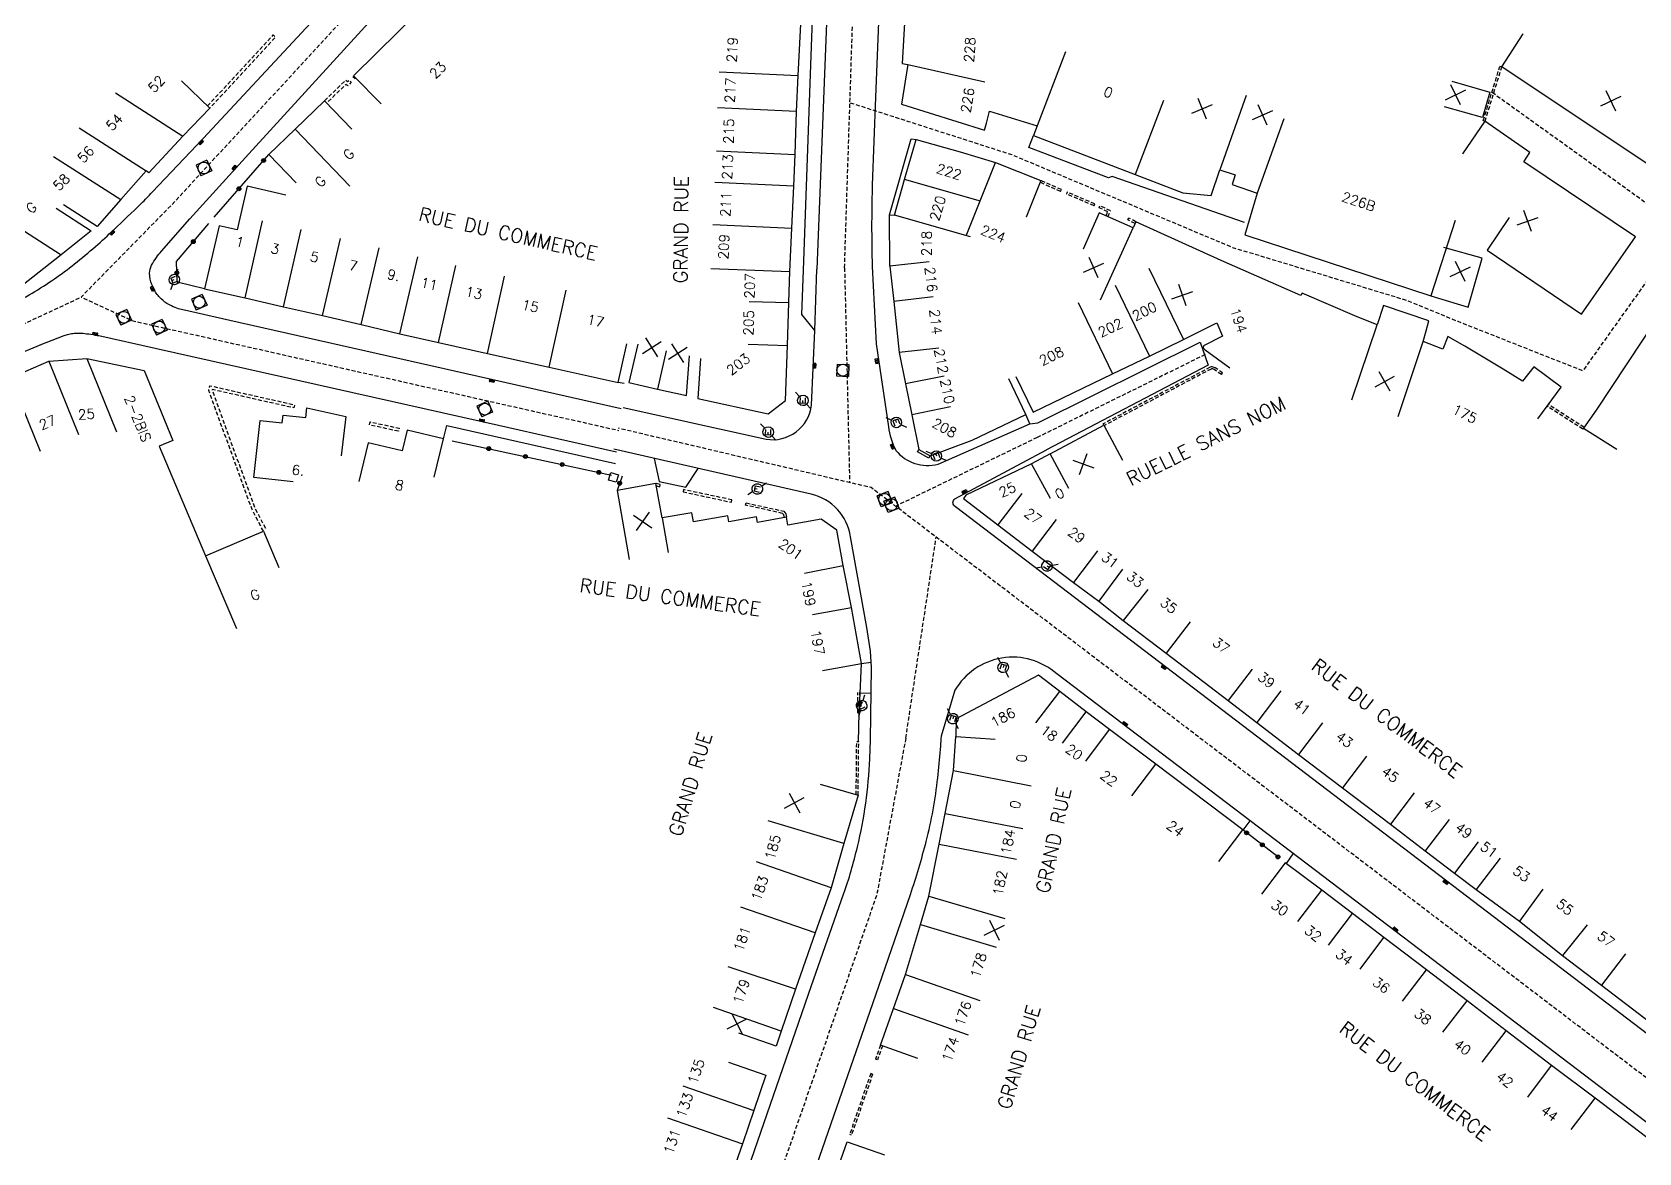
# Model space of a CAD drawing. Header units: millimetres. Extents: x 155999 to 157000, y 122000 to 123000.
# Drawn here: x 156388.5 to 156591.9, y 122720.7 to 122862.4 of the extents above; entities that cross this region are included whole.
import ezdxf
from ezdxf.enums import TextEntityAlignment as Align

# ---------------------------------------------------------------- set-up
doc = ezdxf.new("R2010")
doc.units = ezdxf.units.MM
doc.linetypes.add('DASHED', pattern=[0.75, 0.5, -0.25])
doc.layers.get('0').update_dxf_attribs({"linetype": 'CONTINUOUS'})
for name, color, linetype in [('W0001', 6, 'DASHED'), ('W0008', 7, 'CONTINUOUS'), ('W0100', 7, 'CONTINUOUS'), ('W0112', 1, 'DASHED'), ('W0322', 7, 'CONTINUOUS'), ('W0334', 7, 'CONTINUOUS'), ('W0400', 7, 'CONTINUOUS'), ('W0420', 7, 'CONTINUOUS'), ('W0471', 7, 'CONTINUOUS'), ('W0989', 7, 'CONTINUOUS'), ('W0991', 7, 'CONTINUOUS'), ('W1102', 7, 'CONTINUOUS')]:
    doc.layers.add(name, color=color, linetype=linetype)
doc.styles.get("Standard").update_dxf_attribs({"font": 'romans.shx', "width": 0.85})

# ---------------------------------------------------------------- blocks, each defined once
blk = doc.blocks.new('T400')
for p, q in [((-0.15, 0.3), (0.15, 0.3)), ((-0.15, -0.25), (-0.15, 0.3)), ((-0.15, 0.15), (0.15, 0.15)), ((-0.15, 0), (0.15, 0)), ((0.15, 0.3), (0.15, -0.25)), ((-0.15, -0.15), (0.15, -0.15)), ((-0.15, -0.25), (-0.15, -0.3)), ((-0.15, -0.3), (0.15, -0.3)), ((0.15, -0.3), (0.15, -0.25))]:
    blk.add_line(p, q)
blk = doc.blocks.new('T420')
for p, q in [((0.75, 0.75), (-0.75, 0.75)), ((-0.75, 0.75), (-0.75, -0.75)), ((0.75, 0.75), (0.75, -0.75)), ((0.75, -0.75), (-0.75, -0.75))]:
    blk.add_line(p, q)
blk.add_ellipse((0, 0), major_axis=(-0.53, 0.53), ratio=1, start_param=3.926991, end_param=10.210176)
blk = doc.blocks.new('t112o')
at = {"color": 0, "linetype": 'Continuous'}
for p, q in [((-0.5, 0.5), (0.5, 0.5)), ((-0.5, -0.5), (-0.5, 0.5)), ((0.5, 0.5), (0.5, -0.5)), ((0.5, -0.5), (-0.5, -0.5))]:
    blk.add_line(p, q, dxfattribs=at)
blk = doc.blocks.new('T471')
for p, q in [((-0.333334, 0.333334), (-0.333334, -0.333334)), ((-0.333334, 0.333334), (0.333334, 0.333334)), ((-0.333334, 0), (0, 0)), ((0.500001, 0.500001), (1.000002, 1.000002)), ((-0.500001, -0.500001), (-1.000002, -1.000002)), ((-0.333334, -0.333334), (0.333334, -0.333334))]:
    blk.add_line(p, q)
blk.add_ellipse((0, 0), major_axis=(0.471405, 0.471405), ratio=1, start_param=5.4977871438, end_param=11.780972451)
blk = doc.blocks.new('t322o')
at = {"color": 0, "linetype": 'Continuous'}
for radius in [0.25, 0.15]:
    blk.add_circle((0, 0), radius, dxfattribs=at)
blk = doc.blocks.new('t991o')
at = {"color": 0, "linetype": 'Continuous'}
for p, q in [((-1, 1), (1, -1)), ((-1, -1), (1, 1))]:
    blk.add_line(p, q, dxfattribs=at)

msp = doc.modelspace()

# ---------------------------------------------------------------- linework, layer by layer
at = {"layer": 'W0001'}
msp.add_line((156536.97, 122821.65), (156515.7, 122811.16), dxfattribs=at)
at = {"layer": 'W0001', "flags": 128}
for points in [[(156491.33, 122832.63), (156492.01, 122853.5), (156492.33, 122863.18), (156494.71, 122923.74), (156495.02, 122931.68), (156495.69, 122948.74), (156495.69, 122948.74)], [(156467.66, 122912.01), (156454.42, 122894.63), (156444.87, 122882.61), (156438.73, 122875.84), (156421.37, 122857.03), (156406.09, 122840.52), (156394.71, 122828.93), (156401.29, 122825.91), (156427.25, 122820.06), (156462.78, 122812.06)], [(156573.29, 122854.84), (156594.89, 122839.35), (156597.51, 122837.47), (156597.51, 122837.47)], [(156603.91, 122846.44), (156584.76, 122819.6), (156568.99, 122825.82), (156562.53, 122828.48), (156540.49, 122835.17), (156512.54, 122846.91), (156499.47, 122851.11), (156492.01, 122853.5), (156492.01, 122853.5)], [(156491.33, 122832.63), (156491.97, 122805.47)], [(156279.54, 122638.8), (156280.73, 122648.7), (156285.02, 122678.61), (156288.91, 122705.9), (156292.48, 122731.67), (156294.34, 122743.73), (156296.17, 122751.22), (156298.53, 122758.1), (156301.4, 122764.65), (156304.26, 122770.08), (156313.33, 122782.82), (156321.05, 122791.22), (156328.33, 122797.44), (156334.34, 122801.53), (156345.77, 122807.66), (156376.37, 122820.4), (156394.71, 122828.93)], [(156515.7, 122811.16), (156497.8, 122802.47)], [(156499.08, 122773.13), (156502.93, 122798.56)], [(156499.08, 122773.13), (156495.41, 122753.34), (156470.42, 122681.22), (156460.25, 122652.24), (156441.16, 122598.69), (156438.63, 122591.79), (156435.59, 122580.56), (156432.54, 122569.33), (156426.77, 122523.01), (156429.23, 122509.94), (156431.69, 122496.81), (156431.69, 122496.81)]]:
    msp.add_lwpolyline(points, dxfattribs=at)
msp.add_lwpolyline([(157000, 122333.19), (156935.62, 122398.87), (156822.82, 122512.75), (156740.96, 122593.04), (156629.21, 122701.82, 0.081137), (156623.14, 122705.52, -0.062082), (156617.07, 122709.22), (156608.76, 122715.92, -0.05496), (156603.95, 122720.62, 0.055454), (156599.15, 122725.32), (156494.7, 122804.82), (156462.71, 122812.33)], format="xyb", dxfattribs=at)
at = {"layer": 'W0008'}
msp.add_line((156489.39, 122872.14), (156487.84, 122832.45), dxfattribs=at)
at = {"layer": 'W0008', "flags": 128}
for points in [[(156539.39, 123000), (156527.73, 122984.68), (156511.42, 122963.24, 0.0045), (156506.82, 122957.16, 0.0418), (156502.06, 122949.66, 0.0557), (156499.52, 122942.78, 0.0505), (156498.5, 122935.36), (156497.91, 122920.64), (156495.26, 122854.22), (156494.84, 122843.07, 0.0125), (156494.79, 122834.79), (156494.82, 122832.81), (156494.82, 122832.81)], [(156486.13, 122832.34), (156487.1, 122859.45), (156487.5, 122869.94), (156489.39, 122872.14), (156491.51, 122926.83, 0.1406), (156491.02, 122929.27, 0.145), (156489.69, 122930.43, 0.0846), (156487.81, 122930.94, 0.2453), (156484.89, 122930.17), (156481.6, 122926.27), (156468.41, 122908.9), (156468.41, 122908.9)], [(156385.34, 122827.62, 0.009501), (156388.51, 122829.43, 0.016569), (156391.32, 122831.23, 0.017369), (156393.87, 122833.13, 0.010167), (156396.52, 122835.33, 0.01114), (156398.85, 122837.45, 0.003928), (156402.31, 122840.77, 0.009395), (156403.71, 122842.2), (156410.17, 122849.01), (156423.21, 122862.98), (156440.89, 122881.87, 0.009951), (156441.59, 122882.65, 0.003751), (156443.4, 122884.77, 0.001223), (156444.6, 122886.21, 0.00159), (156445.51, 122887.32, 0.002177), (156447.29, 122889.51, 0.003702), (156448.32, 122890.82, 0.001313), (156449.57, 122892.42, 0.001636), (156450.57, 122893.72), (156460.69, 122907), (156466.22, 122914.31)], [(156463.07, 122814.79), (156446.28, 122818.58), (156413.52, 122825.96), (156407.42, 122827.35, -0.040587), (156406.62, 122827.6, -0.031396), (156405.65, 122828.07, -0.048047), (156405.21, 122828.37, -0.028179), (156404.56, 122828.99, -0.055304), (156404.13, 122829.56, -0.036663), (156403.66, 122830.51, -0.093263), (156403.37, 122831.95, -0.131681), (156403.63, 122832.97, -0.025127), (156404.23, 122833.94, -0.028254), (156404.87, 122834.74), (156408.47, 122838.83), (156415.94, 122847.07), (156431.06, 122863.62)], [(156389.52, 122822.89), (156392.56, 122824.05, -0.033393), (156393.15, 122824.24, -0.030609), (156393.82, 122824.35, -0.035823), (156394.5, 122824.38, -0.026654), (156395.4, 122824.3, -0.005428), (156396.5, 122824.13, -0.013713), (156396.93, 122824.05), (156404.08, 122822.48), (156447.52, 122812.71), (156462.48, 122809.33)], [(156310.92, 122767.9), (156313.32, 122765.82), (156324.57, 122780.89, -0.002273), (156326.52, 122783.48, -0.005518), (156327.34, 122784.53, -0.010931), (156327.89, 122785.19, -0.004985), (156329.14, 122786.6, -0.002513), (156330.8, 122788.42, -0.006684), (156331.44, 122789.09), (156338.23, 122796.05), (156347.01, 122805.02), (156357.59, 122809.6), (156389.65, 122822.92)], [(156503.55, 122773.36, -0.0082), (156503.46, 122772.15), (156503.08, 122768.11, -0.0384), (156501.62, 122760.05, -0.0211), (156499.62, 122753.3), (156495.26, 122740.6), (156485.65, 122713.02), (156473.33, 122677.38), (156468.55, 122663.38), (156466.62, 122657.4, 0.1254), (156466.58, 122655.23, 0.1195), (156467.8, 122652.46, 0.1057), (156469.01, 122651.4), (156481.76, 122644.74), (156481.76, 122644.74)], [(156467.52, 122685.06), (156487.16, 122741.84), (156491.21, 122753.37, 0.026), (156492.96, 122759.36, 0.0487), (156494.51, 122770.51), (156494.61, 122772.91), (156494.61, 122772.91)]]:
    msp.add_lwpolyline(points, format="xyb", dxfattribs=at)
for points in [[(156497, 122839.33), (156499.74, 122848.96), (156500.38, 122848.88), (156500.38, 122848.88)], [(156541.93, 122838.36), (156525.2, 122844.17), (156524.72, 122844.03), (156514.66, 122847.86), (156515.23, 122849.37), (156515.23, 122849.37)], [(156514.78, 122812.88), (156515.78, 122813.03), (156536.35, 122823.24), (156537.36, 122820.3), (156516.9, 122809.6), (156516.9, 122809.6)], [(156440.55, 122811.01), (156440.99, 122812.69), (156462.32, 122807.87)]]:
    msp.add_lwpolyline(points, dxfattribs=at)
at = {"layer": 'W0008'}
for points in [[(156463.31, 122814.98), (156481.4, 122810.95, 0.425302), (156487.16, 122815.25), (156487.55, 122824.71), (156487.84, 122832.45)], [(156494.82, 122832.81), (156495.32, 122823.03), (156496.88, 122812.53, 0.086663), (156497.82, 122809.53, 0.291738), (156503.16, 122807.78), (156514.78, 122812.88), (156514.27, 122814.06)], [(156494.61, 122772.91), (156494.76, 122782.08), (156494.6, 122784.13), (156494.17, 122787.12), (156492.09, 122798.6, 0.305537), (156487.1, 122804.01), (156462.12, 122809.68)], [(156566.66, 122755.72), (156505.37, 122802.39), (156505.37, 122802.39), (156505.22, 122802.51, -0.431483), (156505.27, 122803.39), (156516.9, 122809.6)], [(156585.05, 122701.45), (156596.47, 122715.12, 0.350568), (156596.44, 122721.76), (156560.08, 122749.41), (156518.18, 122781.27, 0.471268), (156505.3, 122779.18), (156503.55, 122773.36)], [(156617.26, 122741.64), (156614.9, 122738.64), (156606.99, 122729.54, -0.442492), (156601.77, 122728.93), (156600.57, 122729.85), (156566.66, 122755.72)]]:
    msp.add_lwpolyline(points, format="xyb", dxfattribs=at)
at = {"layer": 'W0100', "flags": 128}
for points in [[(156484.4, 122832.15), (156484.66, 122837.64), (156484.89, 122842.96), (156485.1, 122846.97), (156485.24, 122852.41), (156485.46, 122856.95), (156485.75, 122862.65), (156486.34, 122874.01), (156481.34, 122874.27), (156481.34, 122874.27)], [(156444.21, 122864.76), (156440.7, 122868.32), (156429.17, 122856.93), (156432.69, 122853.37)], [(156498.98, 122864.35), (156498.61, 122858.5), (156499.35, 122858.34), (156498.55, 122853.34), (156509.06, 122850.06), (156509.28, 122850.93), (156509.66, 122852.45), (156515.71, 122850.61), (156515.23, 122849.37), (156528.11, 122844.44), (156534.15, 122842.11), (156537.71, 122841.8), (156538.81, 122845.02), (156540.78, 122844.4), (156540.4, 122843.18), (156543.57, 122842.06), (156541.98, 122836.79), (156565.52, 122829.1), (156570.27, 122827.67), (156572.01, 122833.85), (156567.19, 122835.2), (156567.19, 122835.2)], [(156597.3, 122849.76), (156601.5, 122847.05), (156598.34, 122842.15), (156574.51, 122858.04), (156577.22, 122862.25), (156577.22, 122862.25)], [(156407.4, 122856.3), (156411, 122852.83), (156407.58, 122849.28), (156403.29, 122844.66), (156402.95, 122844.89), (156399.74, 122841.26), (156396.73, 122837.87), (156392.47, 122840.6)], [(156568.19, 122856.23), (156573, 122854.85), (156572.08, 122851.63), (156567.27, 122853), (156567.27, 122853)], [(156428.98, 122850.17), (156425.51, 122853.77), (156421.78, 122850.17), (156418.47, 122846.98), (156421.94, 122843.39)], [(156575.46, 122839), (156572.65, 122834.87), (156584.6, 122826.76), (156591.43, 122836.55), (156577.3, 122846.03), (156578.08, 122847.22), (156572.36, 122851.18), (156569.55, 122847.06), (156569.55, 122847.06)], [(156497.07, 122832.85), (156497, 122839.34), (156497.65, 122839.28), (156498.9, 122843.79), (156500.38, 122848.88), (156505.95, 122847.29), (156510.43, 122845.97), (156516.19, 122843.66), (156514.33, 122839.02), (156514.33, 122839.02)], [(156420.6, 122841.84), (156415.73, 122842.97), (156414.44, 122837.43), (156412.19, 122837.96), (156410.33, 122829.99), (156415.46, 122828.82), (156420.31, 122827.71), (156425.26, 122826.58), (156430.15, 122825.44), (156435.05, 122824.3), (156439.92, 122823.17), (156446.12, 122821.8), (156453.93, 122820.05), (156462.69, 122818.13), (156463.77, 122823.01)], [(156609.62, 122841.18), (156605.45, 122843.94), (156603.87, 122840.94), (156586.45, 122814.63), (156584.84, 122812.33), (156589.08, 122809.68), (156589.08, 122809.68)], [(156391.54, 122840.18), (156395.97, 122837.33), (156392.18, 122834.28), (156387.22, 122830.36), (156386.98, 122830.3), (156383.76, 122832.71), (156380.43, 122829.26), (156376.8, 122825.53), (156374.16, 122827.5)], [(156579.07, 122813.52), (156582.03, 122817.55), (156578.56, 122820.1), (156577.14, 122818.29), (156574.67, 122819.8), (156569.85, 122822.74), (156567.7, 122823.96), (156567.06, 122822.33), (156564.57, 122823.29), (156564.95, 122824.64), (156565.28, 122825.94), (156559.55, 122827.86), (156558.73, 122825.43), (156555.9, 122826.54), (156549.24, 122829.41), (156549.08, 122829.11), (156539, 122833.55), (156528.2, 122838.46), (156527.85, 122837.69), (156523.55, 122839.59), (156521.53, 122835.01), (156521.53, 122835.01)], [(156360.87, 122802.86), (156358.89, 122807.45), (156361.89, 122808.74), (156367.41, 122811.05), (156372.65, 122813.17), (156377.05, 122814.9), (156381.11, 122816.66), (156385.77, 122818.71), (156390.6, 122820.81), (156395.45, 122821.14), (156402.7, 122819.65), (156406.33, 122810.8), (156404.59, 122810.06), (156410.46, 122796.2), (156417.78, 122799.3), (156419.73, 122794.7)], [(156421.53, 122805.56), (156416.56, 122806.11), (156417.36, 122813.33), (156420.17, 122813.02), (156420.28, 122814), (156423.15, 122813.69), (156423.29, 122814.93), (156428.19, 122813.82), (156427.64, 122808.85)], [(156439.4, 122806.15), (156440.55, 122811.01), (156435.96, 122812.09), (156435.34, 122809.46), (156431.02, 122810.48), (156429.87, 122805.61)], [(156517.34, 122809.11), (156524.15, 122812.72), (156526.5, 122808.31), (156526.5, 122808.31)], [(156500.6, 122732.59), (156495.9, 122734.29), (156497.54, 122738.92), (156499.04, 122743.24), (156500.94, 122749.54), (156502.01, 122753.14), (156503.3, 122759.72), (156504.08, 122763.61), (156505.11, 122769.02), (156505.42, 122773.34), (156510.4, 122772.98), (156510.4, 122772.98)], [(156488.25, 122767.31), (156493.06, 122765.9), (156491.22, 122759.81), (156489.62, 122754.19), (156487.63, 122748.48), (156485.13, 122741.37), (156483.32, 122736.05), (156482.67, 122734.18), (156477.94, 122735.8), (156477.94, 122735.8)], [(156476.64, 122732.12), (156481.36, 122730.49), (156479.85, 122726.01), (156478.4, 122721.82), (156476.69, 122716.85), (156474.73, 122711.21), (156473.33, 122707.17), (156471.92, 122703.04), (156470.25, 122698.27), (156465.52, 122699.9), (156465.52, 122699.9)], [(156490.49, 122703.38), (156485.77, 122705.03), (156488.19, 122711.92), (156489.82, 122716.78), (156491.68, 122722.05), (156496.4, 122720.4), (156496.4, 122720.4)]]:
    msp.add_lwpolyline(points, dxfattribs=at)
at = {"layer": 'W0100'}
for points in [[(156497.07, 122832.85), (156497.56, 122828.39), (156498.26, 122821.92), (156499.03, 122817.97), (156499.84, 122814.04), (156500.71, 122809.64), (156502.15, 122808.85), (156507.5, 122810.84), (156514.27, 122814.06), (156512.13, 122818.57)], [(156473.08, 122821.17), (156472.78, 122816.11), (156481.66, 122814.16), (156483.85, 122815.85), (156484.12, 122822.79), (156484.26, 122828.23), (156484.4, 122832.15)], [(156465.15, 122822.98), (156464.02, 122818.11), (156467.64, 122817.27), (156471.31, 122816.48), (156471.71, 122821.51)], [(156519.72, 122804.71), (156517.34, 122809.11), (156515, 122807.85), (156506.69, 122803.85), (156506.69, 122803.85), (156506.39, 122803.44), (156510.73, 122800.11), (156515.07, 122796.8), (156520.31, 122792.84), (156523.53, 122790.47), (156526.6, 122788.02), (156532.05, 122783.87), (156539.89, 122777.88), (156543.52, 122775.12), (156548.79, 122771.08), (156554.34, 122766.86), (156560.41, 122762.24), (156564.82, 122758.86), (156568.51, 122756.06), (156571.26, 122753.96), (156576.75, 122749.98), (156582.19, 122745.61), (156587.14, 122741.87), (156593.37, 122737.13)], [(156488.55, 122781.7), (156493.47, 122782.58), (156492.21, 122789.67), (156491.17, 122794.97), (156490.37, 122799.46), (156488.39, 122800.84), (156484.17, 122800.09), (156484, 122801.08), (156480.32, 122800.42), (156480.2, 122801.11), (156476.7, 122800.49), (156476.56, 122801.26), (156472.2, 122800.48), (156471.99, 122801.65), (156468.24, 122800.98), (156467.46, 122805.35), (156462.53, 122804.47), (156464.09, 122795.73)], [(156538.71, 122757.53), (156541.72, 122761.52), (156530.71, 122769.84), (156524.88, 122774.23), (156521.93, 122776.46), (156518.57, 122779.02), (156515.87, 122781.11), (156505.46, 122775.58), (156505.42, 122773.34)], [(156583.52, 122702.7), (156587.49, 122708.46), (156588.07, 122708.06), (156589.92, 122710.75), (156590.15, 122710.59), (156593.31, 122714.28), (156596, 122717.47), (156595.7, 122720.46), (156586.31, 122727.59), (156580.8, 122731.71), (156575.06, 122736.1), (156570.11, 122739.91), (156565, 122743.83), (156559.58, 122747.89), (156555.6, 122750.93), (156551.74, 122753.89), (156547.1, 122757.37), (156544.1, 122753.37)]]:
    msp.add_lwpolyline(points, dxfattribs=at)
at = {"layer": 'W0100', "flags": 128}
msp.add_lwpolyline([(156513.02, 122818.87), (156515.2, 122814.37), (156525.26, 122819.24), (156529.94, 122821.45), (156534.21, 122823.58), (156538.43, 122825.67), (156539.15, 122823.99), (156536.74, 122822.78), (156536.71, 122822.55, 0.0913), (156536.97, 122822.24), (156540.09, 122819.99), (156540.09, 122819.99)], format="xyb", dxfattribs=at)
at = {"layer": 'W0112'}
for p, q in [((156572.16, 122851.24), (156574.27, 122858.12)), ((156572.4, 122851.17), (156574.51, 122858.04)), ((156574.51, 122858.05), (156574.27, 122858.12)), ((156572.36, 122851.18), (156572.16, 122851.24)), ((156572.4, 122851.17), (156572.37, 122851.17)), ((156518.67, 122842.29), (156516.1, 122843.43)), ((156518.77, 122842.52), (156516.19, 122843.66)), ((156516.19, 122843.66), (156516.19, 122843.66)), ((156518.67, 122842.29), (156518.77, 122842.52)), ((156519.5, 122842.21), (156519.41, 122841.98)), ((156522.91, 122840.49), (156519.41, 122841.98)), ((156523.01, 122840.72), (156519.5, 122842.21)), ((156522.91, 122840.49), (156523.01, 122840.72)), ((156523.54, 122840.24), (156523.64, 122840.47)), ((156524.65, 122839.72), (156523.54, 122840.24)), ((156524.98, 122839.85), (156523.64, 122840.47)), ((156524.42, 122839.21), (156524.65, 122839.72)), ((156524.65, 122839.1), (156524.98, 122839.85)), ((156527.2, 122838.71), (156527.31, 122838.93)), ((156528.09, 122838.23), (156527.2, 122838.71)), ((156528.2, 122838.46), (156527.31, 122838.93)), ((156537.59, 122820.05), (156524.07, 122812.89)), ((156537.71, 122819.83), (156524.18, 122812.67)), ((156537.72, 122820.09), (156537.59, 122820.05)), ((156537.76, 122819.85), (156537.71, 122819.83)), ((156537.85, 122820.1), (156537.72, 122820.09)), ((156537.83, 122819.85), (156537.76, 122819.85)), ((156537.92, 122819.84), (156537.83, 122819.85)), ((156537.99, 122820.08), (156537.85, 122820.1)), ((156538.02, 122819.8), (156537.92, 122819.84)), ((156538.12, 122820.03), (156537.99, 122820.08)), ((156538.1, 122819.76), (156538.02, 122819.8)), ((156539.04, 122819.13), (156538.1, 122819.76)), ((156538.24, 122819.97), (156538.12, 122820.03)), ((156539.18, 122819.34), (156538.24, 122819.97)), ((156539.04, 122819.13), (156539.18, 122819.34)), ((156584.78, 122812.23), (156580.26, 122815.13)), ((156584.92, 122812.44), (156580.4, 122815.33)), ((156524.15, 122812.72), (156524.07, 122812.89)), ((156584.84, 122812.33), (156584.78, 122812.23)), ((156492.99, 122776.31), (156493.01, 122778.89)), ((156493.24, 122776.31), (156493.26, 122778.89)), ((156492.99, 122776.31), (156493.24, 122776.31)), ((156492.8, 122765.97), (156492.87, 122772.69)), ((156492.87, 122772.69), (156493.12, 122772.69)), ((156493.05, 122765.91), (156493.12, 122772.69)), ((156495.89, 122734.29), (156495.24, 122732.51)), ((156496.13, 122734.2), (156495.48, 122732.43)), ((156495.9, 122734.29), (156495.89, 122734.29)), ((156494.64, 122730.71), (156491.98, 122723)), ((156494.88, 122730.62), (156494.64, 122730.71)), ((156495.48, 122732.43), (156495.24, 122732.51)), ((156494.88, 122730.62), (156492.22, 122722.92)), ((156492.22, 122722.92), (156491.98, 122723))]:
    msp.add_line(p, q, dxfattribs=at)
at = {"layer": 'W0112', "flags": 128}
for points in [[(156410.71, 122853.11), (156419.03, 122862.09), (156419.32, 122861.82), (156411, 122852.83)], [(156429.45, 122856.65), (156429.37, 122856.55), (156429.07, 122856.82), (156429.17, 122856.93)], [(156425.51, 122853.77), (156428.22, 122856.39), (156428.43, 122856.2), (156428.6, 122856.37), (156428.89, 122856.1), (156428.45, 122855.64), (156428.23, 122855.84), (156425.78, 122853.48)], [(156417.78, 122799.3), (156416.35, 122802.04), (156410.86, 122817.11), (156411.01, 122817.71), (156421.71, 122815.3), (156421.62, 122814.91), (156411.31, 122817.23), (156411.28, 122817.14), (156416.72, 122802.2), (156418.14, 122799.49)]]:
    msp.add_lwpolyline(points, dxfattribs=at)
msp.add_lwpolyline([(156434.87, 122811.95), (156431.2, 122812.75), (156431.28, 122813.14), (156434.96, 122812.34)], close=True, dxfattribs=at)
at = {"layer": 'W0112'}
for points in [[(156467.51, 122805.03), (156467.93, 122804.94), (156467.99, 122805.23), (156467.46, 122805.35)], [(156483.71, 122801.02), (156483.63, 122801.39), (156483.48, 122801.57), (156478.81, 122802.6), (156478.88, 122802.89), (156483.64, 122801.84), (156483.9, 122801.52), (156484, 122801.08)]]:
    msp.add_lwpolyline(points, dxfattribs=at)
msp.add_lwpolyline([(156477.07, 122803.27), (156470.96, 122804.57), (156470.89, 122804.29), (156477.01, 122802.98)], close=True, dxfattribs=at)
at = {"layer": 'W0322', "flags": 128}
for points in [[(156411.55, 122839.05), (156418.47, 122846.98)], [(156410.33, 122829.99), (156406.86, 122830.8), (156406.77, 122833.43), (156410.86, 122838.24)], [(156463.42, 122817.98), (156462.69, 122818.13)], [(156441.66, 122810.76), (156461.84, 122806.41)]]:
    msp.add_lwpolyline(points, dxfattribs=at)
at = {"layer": 'W0322'}
for points in [[(156463.2, 122806.29), (156462.53, 122804.47)], [(156493.19, 122776.33), (156493.29, 122778.77)], [(156546.18, 122758.11), (156541.72, 122761.52)]]:
    msp.add_lwpolyline(points, dxfattribs=at)
at = {"layer": 'W0334'}
for points in [[(156487.55, 122824.71), (156485.94, 122826.73), (156486.13, 122832.34)], [(156467.23, 122808.52), (156467.85, 122805.58), (156471.23, 122804.86), (156472.82, 122807.25)], [(156502.14, 122808.85), (156501.98, 122808.56), (156500.58, 122809.35), (156500.73, 122809.63)], [(156494.71, 122778.8), (156493.29, 122778.77), (156493.47, 122782.58), (156494.71, 122782.72)], [(156493.09, 122772.65), (156493.19, 122776.33)], [(156541.77, 122761.48), (156542.66, 122762.66)], [(156547.25, 122757.26), (156548.12, 122758.5)]]:
    msp.add_lwpolyline(points, dxfattribs=at)
at = {"layer": 'W1102'}
for p, q in [((156519.28, 122859.95), (156515.71, 122850.61)), ((156475.47, 122857.41), (156485.46, 122856.95)), ((156499.35, 122858.34), (156509.1, 122856.15)), ((156485.24, 122852.41), (156475.25, 122852.87)), ((156531.69, 122853.78), (156528.11, 122844.44)), ((156542.15, 122854.45), (156538.81, 122845.02)), ((156546.91, 122851.48), (156543.57, 122842.06)), ((156475.11, 122847.43), (156485.1, 122846.97)), ((156506.71, 122836.69), (156510.43, 122845.97)), ((156484.89, 122842.96), (156474.9, 122843.42)), ((156508.52, 122841.06), (156498.9, 122843.79)), ((156507.27, 122836.54), (156497.65, 122839.28)), ((156568.63, 122838.61), (156565.52, 122829.1)), ((156474.67, 122838.1), (156484.66, 122837.64)), ((156523.71, 122828.59), (156527.85, 122837.69)), ((156474.42, 122832.53), (156484.4, 122832.15)), ((156529.85, 122832.58), (156534.21, 122823.58)), ((156525.58, 122830.45), (156529.94, 122821.45)), ((156479.26, 122828.36), (156484.26, 122828.23)), ((156502.53, 122828.94), (156497.56, 122828.39)), ((156520.9, 122828.24), (156525.26, 122819.24)), ((156555.55, 122815.95), (156558.73, 122825.43)), ((156479.12, 122822.98), (156484.12, 122822.79)), ((156503.25, 122822.46), (156498.26, 122821.92)), ((156561.4, 122813.81), (156564.57, 122823.29)), ((156468.77, 122822.14), (156467.64, 122817.27)), ((156503.94, 122818.93), (156499.03, 122817.97)), ((156504.74, 122815.05), (156499.84, 122814.04)), ((156517.38, 122803.45), (156515, 122807.85)), ((156513.77, 122804.08), (156510.73, 122800.11)), ((156518.1, 122800.77), (156515.07, 122796.8)), ((156523.33, 122796.83), (156520.31, 122792.84)), ((156486.27, 122794.02), (156491.17, 122794.97)), ((156526.5, 122794.49), (156523.53, 122790.47)), ((156529.72, 122791.93), (156526.6, 122788.02)), ((156487.28, 122788.79), (156492.21, 122789.67)), ((156535.07, 122787.85), (156532.05, 122783.87)), ((156542.92, 122781.85), (156539.89, 122777.88)), ((156515.54, 122775.05), (156518.57, 122779.02)), ((156546.54, 122779.1), (156543.52, 122775.12)), ((156518.91, 122772.48), (156521.93, 122776.46)), ((156521.87, 122770.23), (156524.88, 122774.23)), ((156551.83, 122775.05), (156548.79, 122771.08)), ((156527.7, 122765.85), (156530.71, 122769.84)), ((156557.37, 122770.84), (156554.34, 122766.86)), ((156505.11, 122769.02), (156514.93, 122767.1)), ((156563.44, 122766.22), (156560.41, 122762.24)), ((156504.08, 122763.61), (156513.89, 122761.69)), ((156491.22, 122759.81), (156481.65, 122762.68)), ((156567.86, 122762.83), (156564.82, 122758.86)), ((156503.3, 122759.72), (156513.11, 122757.8)), ((156571.54, 122760.03), (156568.51, 122756.06)), ((156489.62, 122754.19), (156480.18, 122757.47)), ((156574.29, 122757.94), (156571.26, 122753.96)), ((156502.01, 122753.14), (156511.6, 122750.29)), ((156548.69, 122749.93), (156551.74, 122753.89)), ((156579.69, 122754.03), (156576.75, 122749.98)), ((156487.63, 122748.48), (156478.19, 122751.76)), ((156500.94, 122749.54), (156510.52, 122746.68)), ((156552.56, 122746.95), (156555.6, 122750.93)), ((156585.32, 122749.5), (156582.19, 122745.61)), ((156556.58, 122743.89), (156559.58, 122747.89)), ((156590.16, 122745.86), (156587.14, 122741.87)), ((156485.13, 122741.37), (156476.6, 122744.19)), ((156499.04, 122743.24), (156508.47, 122739.92)), ((156561.96, 122739.86), (156565, 122743.83)), ((156483.32, 122736.05), (156474.73, 122739.04)), ((156497.54, 122738.92), (156506.97, 122735.6)), ((156567.06, 122735.95), (156570.11, 122739.91)), ((156572.02, 122732.12), (156575.06, 122736.1)), ((156577.8, 122727.71), (156580.8, 122731.71)), ((156470.85, 122729.12), (156479.85, 122726.01)), ((156583.28, 122723.61), (156586.31, 122727.59)), ((156468.94, 122725.08), (156478.4, 122721.82))]:
    msp.add_line(p, q, dxfattribs=at)
at = {"layer": 'W1102', "flags": 128}
for points in [[(156399.07, 122854.75), (156407.58, 122849.28)], [(156394.44, 122850.36), (156402.95, 122844.89)], [(156421.78, 122850.17), (156428.72, 122842.98)], [(156391.23, 122846.73), (156399.74, 122841.26)], [(156383.31, 122839.98), (156392.18, 122834.28)], [(156415.46, 122828.82), (156417.68, 122838.57)], [(156420.31, 122827.71), (156422.54, 122837.46)], [(156425.26, 122826.58), (156427.54, 122836.32)], [(156430.15, 122825.44), (156432.42, 122835.18)], [(156435.05, 122824.3), (156437.31, 122834.04)], [(156439.92, 122823.17), (156442.13, 122832.92)], [(156446.12, 122821.8), (156448.3, 122831.56)], [(156453.93, 122820.05), (156456.09, 122829.81)], [(156390.6, 122820.81), (156394.36, 122811.55)], [(156395.45, 122821.14), (156399.2, 122811.87)], [(156385.77, 122818.71), (156389.52, 122809.44)], [(156468.24, 122800.98), (156469.02, 122796.61)], [(156410.46, 122796.2), (156414.36, 122786.99)]]:
    msp.add_lwpolyline(points, dxfattribs=at)
at = {"layer": 'W1102'}
msp.add_lwpolyline([(156502.04, 122833.4), (156497.07, 122832.85)], dxfattribs=at)

# ---------------------------------------------------------------- block references
at = {"layer": 'W0112', "rotation": 163.4062377840311}
msp.add_blockref('t112o', (156462.08, 122806.12, 8.82), dxfattribs=at)
at = {"layer": 'W0322'}
for p, rotation in [((156417.8, 122846.21), 48.91349176548348), ((156414.68, 122842.63), 48.91349176548348), ((156408.91, 122835.95), 49.64690611532039), ((156406.82, 122831.99), 91.88651323808784), ((156446.3, 122809.76), 347.8238975584334), ((156450.94, 122808.76), 347.8238975584334), ((156455.59, 122807.75), 347.8238975584334), ((156460.23, 122806.75), 347.8238975584334), ((156462.87, 122805.38), 249.806928207529), ((156493.24, 122777.55), 87.7514500288332), ((156542.21, 122761.15), 142.643947727085), ((156544.2, 122759.63), 142.643947727085), ((156546.18, 122758.11), 142.643947727085)]:
    msp.add_blockref('t322o', p, dxfattribs=dict(at, rotation=rotation))
at = {"layer": 'W0400'}
for p, rotation in [((156409.89, 122848.5), 136.5346430620452), ((156414.12, 122845.28), 137.796883435737), ((156398.66, 122837.06), 133.2457617095179), ((156403.75, 122829.96), 206.2294392313864), ((156396.52, 122824.28, 8.02), 79.86778459543315), ((156487.53, 122820.23), 177.664507607638), ((156495.39, 122820.83), 8.451098284968932), ((156446.68, 122818.33), 257.3032790178582), ((156445.45, 122813.32), 77.323831270997), ((156497.38, 122810.04), 23.15741593963144), ((156506.5, 122804.32), 295.687180069818), ((156531.72, 122782.1), 233.4006990688148), ((156526.84, 122774.94), 232.2094960071057), ((156567.4, 122754.93), 232.750898778229), ((156561.03, 122748.93), 232.750898778229)]:
    msp.add_blockref('T400', p, dxfattribs=dict(at, rotation=rotation))
at = {"layer": 'W0420'}
for p, rotation in [((156410.25, 122845.26, 8.63), 24.40105156408585), ((156409.66, 122828.28, 8.28), 24.40105156409344), ((156400.1, 122826.37, 8.22), 24.40105156409344), ((156404.6, 122825.12, 8.29), 24.40105156408655), ((156491.11, 122819.68), 87.664507607638), ((156445.8, 122814.76, 8.73), 24.40105156409344), ((156496.41, 122803.35), 290.82903042262), ((156497.27, 122802.66), 290.82903042262)]:
    msp.add_blockref('T420', p, dxfattribs=dict(at, rotation=rotation))
at = {"layer": 'W0471'}
for p, rotation in [((156406.5, 122831.15, 8.29), 24.40105156408585), ((156486.06, 122815.86), 87.664507607638), ((156497.88, 122813.07), 290.82903042262), ((156481.67, 122811.85), 87.664507607638), ((156502.95, 122808.83), 290.82903042262), ((156480.28, 122804.66), 347.942184351562), ((156516.96, 122794.9), 145.4818755743037), ((156511.4, 122782.08), 253.251470250743), ((156493.5, 122777.24), 28.68106918463434), ((156505.04, 122775.59), 253.251470250743)]:
    msp.add_blockref('T471', p, dxfattribs=dict(at, rotation=rotation))
at = {"layer": 'W0991'}
for p, rotation in [((156568.68, 122854.52), 70.77141001359651), ((156588.33, 122853.74), 70.77141001359651), ((156536.6, 122852.74), 67.23508101007484), ((156544.24, 122851.97), 69.25842095854675), ((156577.78, 122838.54), 64.5120883027261), ((156522.87, 122832.65), 68.78315943227828), ((156569.27, 122832.16), 70.77141001359651), ((156534.09, 122829.17), 64.5422009755339), ((156466.94, 122822.56), 76.91086227489214), ((156470.22, 122821.83), 77.96200668324799), ((156559.7, 122818.25), 74.4185840673392), ((156521.56, 122807.82), 25.12702705665971), ((156465.78, 122800.54), 280.1237869981456), ((156484.99, 122764.94), 343.1931122143569), ((156510.28, 122748.84), 340.8755815043813), ((156477.72, 122736.98), 341.9692678304104)]:
    msp.add_blockref('t991o', p, dxfattribs=dict(at, rotation=rotation))

# ---------------------------------------------------------------- texts
at = {"layer": 'W0989'}
for s, rotation, p in [('GRAND RUE', 89.4081, (156470.63, 122837.47)), ('RUE DU COMMERCE', 347.3136, (156448.76, 122836.95)), ('RUELLE SANS NOM', 26.5375, (156537.07, 122810.71)), ('RUE DU COMMERCE', 352.3362, (156469.26, 122790.97)), ('RUE DU COMMERCE', 322.7196, (156559.94, 122775.66)), ('GRAND RUE', 73.1654, (156471.81, 122767.31)), ('GRAND RUE', 78.0062, (156517.77, 122760.21)), ('GRAND RUE', 73.4864, (156513.4, 122732.79)), ('RUE DU COMMERCE', 322.7196, (156563.48, 122729.76))]:
    msp.add_text(s, height=1.75, rotation=rotation, dxfattribs=at).set_placement(p, align=Align.MIDDLE)
at = {"layer": 'W0991'}
for s, rotation, p in [('219', 87.0809, (156477.12, 122860.23)), ('228', 86.3969, (156507.17, 122860.23)), ('52', 46.0848, (156404.23, 122855.89)), ('23', 44.6531, (156439.85, 122857.65)), ('217', 87.2541, (156476.86, 122855.09)), ('226', 80.9703, (156506.9, 122853.83)), ('0', 339.0607, (156524.71, 122854.84)), ('54', 46.0848, (156398.91, 122851.06)), ('215', 88.4572, (156476.67, 122849.92)), ('56', 46.0848, (156395.29, 122846.99)), ('G', 43.9699, (156428.56, 122847)), ('213', 87.0835, (156476.51, 122845.4)), ('222', 342.211, (156504.55, 122844.79)), ('58', 46.0848, (156392.22, 122843.47)), ('G', 43.9699, (156424.98, 122843.54)), ('G', 38.8251, (156388.41, 122840.23)), ('211', 87.5148, (156476.29, 122840.67)), ('220', 73.1267, (156503.11, 122840.17)), ('226B', 341.9116, (156556.39, 122841.02)), ('1', 347.6156, (156414.8, 122835.9)), ('209', 87.2618, (156476.04, 122835.3)), ('218', 89.2165, (156501.71, 122835.71)), ('224', 338.1463, (156510.15, 122836.93)), ('3', 347.6156, (156419.25, 122835.05)), ('5', 347.6156, (156424.25, 122834)), ('7', 347.6156, (156429.16, 122832.9)), ('9.', 347.6156, (156434.26, 122831.7)), ('216', 276.2973, (156502.28, 122831.17)), ('11', 347.6156, (156438.76, 122830.6)), ('207', 87.9794, (156479.33, 122830.35)), ('13', 347.6156, (156444.42, 122829.45)), ('15', 347.6156, (156451.57, 122827.8)), ('17', 347.6156, (156459.82, 122825.92)), ('205', 88.4656, (156479.19, 122825.67)), ('214', 276.1648, (156502.87, 122825.8)), ('200', 26.5113, (156529.28, 122827.13)), ('194', 288.3348, (156541.21, 122825.98)), ('202', 25.2294, (156524.97, 122825.05)), ('212', 281.0906, (156503.57, 122820.81)), ('208', 25.8427, (156517.52, 122821.47)), ('203', 37.7432, (156477.88, 122820.43)), ('210', 281.7003, (156504.34, 122817)), ('2-2BIS', 292.2811, (156401.88, 122813.55)), ('25', 3.8705, (156395.37, 122814.12)), ('175', 333.3775, (156569.85, 122814.15)), ('27', 22.7589, (156390.46, 122813.06)), ('208', 331.1883, (156503.98, 122812.38)), ('6.', 353.6923, (156422.16, 122807.02)), ('8', 346.7152, (156435, 122805.13)), ('25', 25.0354, (156511.94, 122804.56)), ('0', 28.4055, (156518.55, 122804.08)), ('27', 322.6239, (156515.18, 122801.21)), ('201', 325.1401, (156484.53, 122797.03)), ('29', 322.9654, (156520.7, 122798.81)), ('31', 323.5866, (156524.94, 122795.64)), ('33', 321.4161, (156528.12, 122793.2)), ('G', 22.956, (156416.72, 122791.25)), ('199', 281.0027, (156486.78, 122791.39)), ('35', 322.7373, (156532.37, 122789.91)), ('197', 280.1204, (156487.92, 122785.23)), ('37', 322.6019, (156539, 122784.85)), ('39', 322.7362, (156544.73, 122780.48)), ('41', 322.5701, (156549.19, 122777.07)), ('186', 27.9742, (156511.38, 122775.76)), ('18', 322.6599, (156517.21, 122773.77)), ('43', 322.7352, (156554.6, 122772.95)), ('20', 322.8821, (156520.39, 122771.36)), ('0', 85.9685, (156513.74, 122770.58)), ('22', 322.9987, (156524.79, 122768.04)), ('45', 322.742, (156560.41, 122768.53)), ('47', 322.5343, (156565.65, 122764.53)), ('0', 79.1499, (156512.94, 122764.72)), ('184', 78.7113, (156512.02, 122760)), ('24', 322.9377, (156533.2, 122761.69)), ('49', 322.7311, (156569.7, 122761.44)), ('185', 74.0758, (156482.25, 122759.33)), ('51', 322.7331, (156572.89, 122759.01)), ('183', 70.7895, (156480.6, 122754.13)), ('182', 78.9248, (156511, 122754.79)), ('53', 324.0387, (156577.02, 122755.96)), ('30', 323.1627, (156546.41, 122751.64)), ('55', 321.1854, (156582.52, 122751.75)), ('181', 70.6362, (156478.36, 122747.74)), ('32', 322.4054, (156550.64, 122748.43)), ('57', 322.9616, (156587.71, 122747.7)), ('178', 73.2847, (156508.28, 122744.4)), ('34', 322.6972, (156554.56, 122745.43)), ('179', 71.1977, (156478.26, 122741.09)), ('36', 323.1768, (156559.27, 122741.87)), ('176', 70.8645, (156506.32, 122738.29)), ('38', 322.4961, (156564.52, 122737.89)), ('174', 70.5058, (156504.73, 122733.77)), ('40', 322.3719, (156569.54, 122734.04)), ('135', 71.3681, (156472.55, 122730.97)), ('42', 322.6588, (156574.9, 122729.93)), ('133', 70.857, (156471.09, 122726.7)), ('44', 323.1921, (156580.54, 122725.66)), ('131', 71.0333, (156469.5, 122722.1))]:
    msp.add_text(s, height=1.25, rotation=rotation, dxfattribs=at).set_placement(p, align=Align.MIDDLE)

doc.saveas('drawing.dxf')
